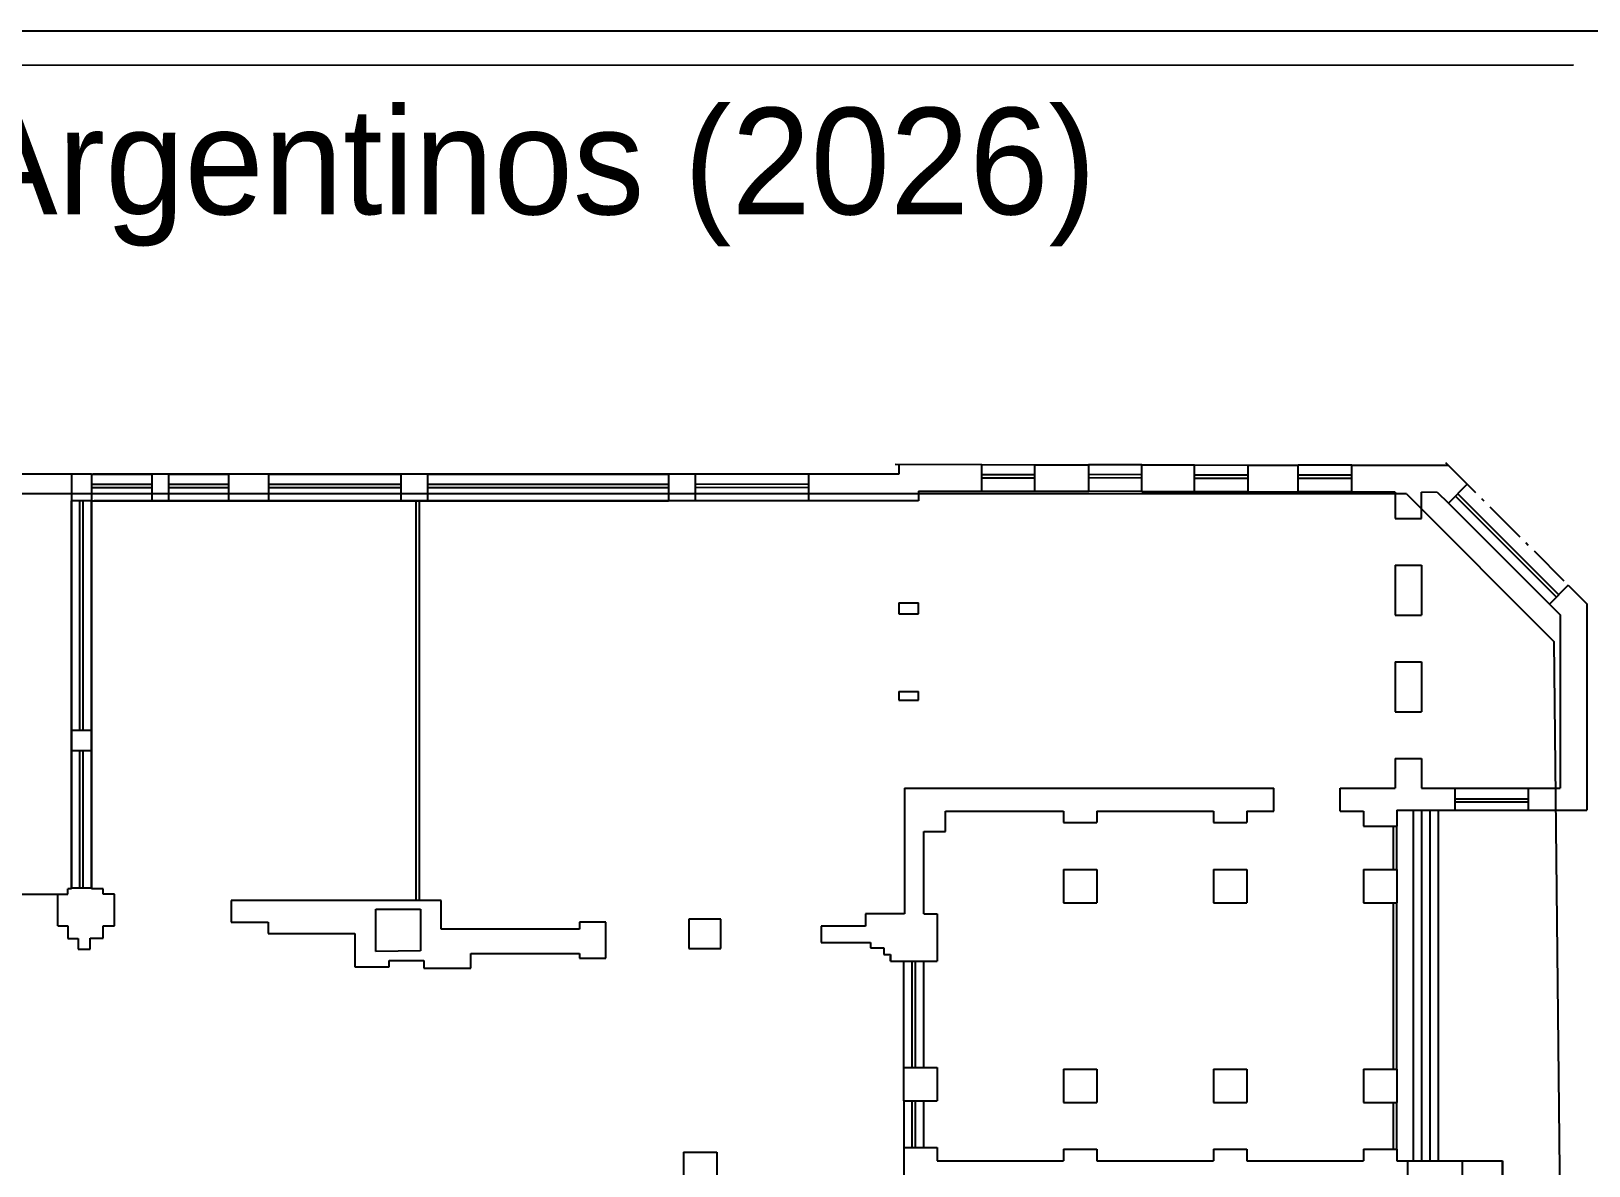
# Model space of a CAD drawing. Header units: metres. Extents: x -115 to 125, y -166 to 0.
# Drawn here: x -40.26 to 6.49, y -34.06 to 0 of the extents above; entities that cross this region are included whole.
import ezdxf

# ---------------------------------------------------------------- set-up
doc = ezdxf.new("R2010")
doc.units = ezdxf.units.M
doc.linetypes.add('DASHDOT2', pattern=[1.778, 1.27, -0.254, 0, -0.254])
for name, color, linetype in [('ADIF', 150, 'CONTINUOUS'), ('CALLES', 2, 'CONTINUOUS'), ('CARPINTERIA', 2, 'CONTINUOUS'), ('EDIFICIOS', 4, 'CONTINUOUS'), ('ESCALERA', 4, 'CONTINUOUS'), ('LIMITE', 2, 'DASHDOT2'), ('LINE_02', 2, 'CONTINUOUS'), ('MARCO', 9, 'Continuous'), ('MUROS-NUEVOS', 3, 'CONTINUOUS'), ('MUROS1', 12, 'CONTINUOUS'), ('ROTULOS', 250, 'Continuous')]:
    doc.layers.add(name, color=color, linetype=linetype)

msp = doc.modelspace()

# ---------------------------------------------------------------- linework, layer by layer
at = {"layer": 'ADIF', "color": 8}
for p, q in [((1.014, -13.894), (-63.743, -13.894)), ((1.014, -13.894), (5.445, -18.326)), ((5.445, -18.326), (6.482, -115.976))]:
    msp.add_line(p, q, dxfattribs=at)
at = {"layer": 'CALLES', "color": 8}
msp.add_line((-99.508, -1.033), (6.026, -1.008), dxfattribs=at)
at = {"layer": 'CARPINTERIA', "color": 8}
for p, q in [((0.626, -25.164), (0.626, -23.864)), ((0.726, -25.164), (0.726, -23.864)), ((0.626, -31.164), (0.626, -26.164)), ((0.726, -31.164), (0.726, -26.164)), ((0.626, -33.564), (0.626, -32.164)), ((0.726, -33.564), (0.726, -32.164))]:
    msp.add_line(p, q, dxfattribs=at)
at = {"layer": 'EDIFICIOS', "color": 8}
for p, q in [((-14.324, -13.003), (-11.724, -13.008)), ((-14.22, -13.003), (-14.221, -13.3)), ((-11.726, -13.808), (-11.724, -13.008)), ((-10.136, -13.814), (-10.134, -13.014)), ((-10.134, -13.014), (-8.514, -13.014)), ((-8.516, -13.814), (-8.514, -13.014)), ((-6.926, -13.817), (-6.924, -13.017)), ((-6.924, -13.017), (-5.344, -13.021)), ((-5.346, -13.821), (-5.344, -13.021)), ((-3.736, -13.824), (-3.734, -13.024)), ((-3.734, -13.024), (-2.234, -13.026)), ((-2.236, -13.826), (-2.234, -13.026)), ((-0.626, -13.83), (-0.624, -13.033)), ((-0.624, -13.033), (1.203, -13.033)), ((1.203, -13.033), (2.274, -13.033)), ((2.274, -13.033), (2.838, -13.598)), ((-39.05, -13.3), (-39.05, -14.1)), ((-38.45, -13.3), (-39.05, -13.3)), ((-38.45, -13.3), (-38.45, -14.1)), ((-36.62, -14.1), (-36.62, -13.3)), ((-36.12, -13.3), (-36.62, -13.3)), ((-36.12, -14.1), (-36.12, -13.3)), ((-34.32, -14.1), (-34.32, -13.3)), ((-33.12, -13.3), (-34.32, -13.3)), ((-33.12, -14.1), (-33.12, -13.3)), ((-28.36, -13.3), (-29.16, -13.3)), ((-29.16, -13.3), (-29.16, -14.099)), ((-28.36, -13.3), (-28.36, -14.099)), ((-21.125, -13.3), (-21.126, -14.1)), ((-20.325, -13.3), (-21.125, -13.3)), ((-20.325, -13.3), (-20.326, -14.1)), ((-16.925, -13.3), (-16.926, -14.1)), ((-14.221, -13.3), (-16.925, -13.3)), ((-39.05, -14.023), (-39.05, -25.743)), ((-13.626, -13.805), (-11.726, -13.808)), ((-13.626, -13.805), (-13.626, -14.1)), ((-10.136, -13.814), (-8.516, -13.814)), ((-6.926, -13.817), (-5.346, -13.821)), ((-3.736, -13.824), (-2.236, -13.826)), ((-0.626, -13.83), (0.674, -13.832)), ((0.674, -13.835), (0.674, -14.635)), ((1.474, -13.834), (1.943, -13.835)), ((1.474, -14.635), (1.474, -13.835)), ((1.943, -13.835), (2.28, -14.172)), ((2.838, -13.598), (2.28, -14.172)), ((-38.45, -14.1), (-39.05, -14.1)), ((-38.45, -14.046), (-38.45, -25.743)), ((-36.62, -14.1), (-36.12, -14.1)), ((-34.32, -14.1), (-33.12, -14.1)), ((-29.16, -14.099), (-28.36, -14.099)), ((-20.326, -14.1), (-21.126, -14.1)), ((-13.626, -14.1), (-16.926, -14.1)), ((0.674, -14.635), (1.474, -14.635)), ((0.674, -16.035), (1.474, -16.035)), ((0.674, -16.035), (0.674, -17.535)), ((1.474, -16.035), (1.474, -17.535)), ((5.874, -16.631), (5.315, -17.206)), ((5.874, -16.631), (6.433, -17.192)), ((-14.221, -17.164), (-13.626, -17.164)), ((-14.221, -17.164), (-14.221, -17.488)), ((-13.626, -17.488), (-13.626, -17.164)), ((5.315, -17.206), (5.633, -17.524)), ((6.433, -17.192), (6.433, -23.384)), ((-14.221, -17.488), (-13.626, -17.488)), ((0.674, -17.535), (1.474, -17.535)), ((5.633, -17.524), (5.633, -22.729)), ((0.674, -18.935), (1.474, -18.935)), ((0.674, -18.935), (0.674, -20.435)), ((1.474, -18.935), (1.474, -20.435)), ((-14.221, -19.821), (-14.221, -20.083)), ((-14.221, -19.821), (-13.626, -19.821)), ((-14.221, -20.083), (-13.626, -20.083)), ((-13.626, -20.083), (-13.626, -19.821)), ((0.674, -20.435), (1.474, -20.435)), ((-39.05, -21.593), (-39.05, -20.993)), ((0.674, -21.835), (1.474, -21.835)), ((0.674, -21.835), (0.674, -22.729)), ((1.474, -21.835), (1.474, -22.729)), ((-14.046, -22.729), (-14.046, -26.495)), ((-14.046, -22.729), (-2.967, -22.729)), ((-2.967, -23.416), (-2.967, -22.729)), ((-0.967, -22.729), (0.674, -22.729)), ((-0.967, -23.416), (-0.967, -22.729)), ((1.474, -22.729), (2.474, -22.729)), ((2.474, -22.729), (2.474, -23.384)), ((4.674, -22.729), (5.633, -22.729)), ((4.674, -22.729), (4.674, -23.384)), ((-12.821, -24.022), (-12.821, -23.416)), ((-12.821, -23.416), (-9.274, -23.416)), ((-9.274, -23.416), (-9.274, -23.759)), ((-9.274, -23.759), (-8.274, -23.759)), ((-8.274, -23.416), (-4.774, -23.416)), ((-8.274, -23.416), (-8.274, -23.759)), ((-4.774, -23.416), (-4.774, -23.759)), ((-4.774, -23.759), (-3.774, -23.759)), ((-3.774, -23.416), (-2.967, -23.416)), ((-3.774, -23.416), (-3.774, -23.759)), ((-0.967, -23.416), (-0.274, -23.416)), ((-0.274, -23.416), (-0.274, -23.864)), ((0.726, -23.384), (2.474, -23.384)), ((0.726, -23.384), (0.726, -23.864)), ((4.674, -23.384), (6.433, -23.384)), ((-13.463, -24.022), (-12.821, -24.022)), ((-13.463, -26.495), (-13.463, -24.022)), ((-0.274, -23.864), (0.726, -23.864)), ((-9.274, -25.164), (-8.274, -25.164)), ((-9.274, -25.164), (-9.274, -26.164)), ((-8.274, -25.164), (-8.274, -26.164)), ((-4.774, -25.164), (-3.774, -25.164)), ((-4.774, -25.164), (-4.774, -26.164)), ((-3.774, -25.164), (-3.774, -26.164)), ((-0.274, -25.164), (-0.274, -26.164)), ((-0.274, -25.164), (0.726, -25.164)), ((-39.457, -26.856), (-39.457, -25.91)), ((-39.457, -25.91), (-39.157, -25.91)), ((-39.05, -25.743), (-39.157, -25.743)), ((-39.157, -25.91), (-39.157, -25.743)), ((-39.05, -25.713), (-38.45, -25.713)), ((-38.1, -25.743), (-38.45, -25.743)), ((-38.1, -25.91), (-38.1, -25.743)), ((-37.75, -25.91), (-38.1, -25.91)), ((-38.099, -25.816), (-38.099, -25.816)), ((-38.099, -25.816), (-38.099, -25.816)), ((-37.75, -26.859), (-37.75, -25.91)), ((-34.25, -26.098), (-34.25, -26.751)), ((-27.951, -26.098), (-34.25, -26.098)), ((-27.951, -26.961), (-27.951, -26.098)), ((-9.274, -26.164), (-8.274, -26.164)), ((-4.774, -26.164), (-3.774, -26.164)), ((-0.274, -26.164), (0.726, -26.164)), ((-29.917, -26.355), (-28.57, -26.355)), ((-29.917, -27.626), (-29.917, -26.355)), ((-28.57, -26.355), (-28.57, -27.604)), ((-15.221, -26.495), (-15.221, -26.872)), ((-14.046, -26.495), (-15.221, -26.495)), ((-13.463, -26.495), (-13.063, -26.495)), ((-13.063, -26.495), (-13.063, -27.923)), ((-39.457, -26.856), (-39.159, -26.856)), ((-39.159, -26.856), (-39.159, -27.236)), ((-38.099, -27.226), (-38.099, -26.859)), ((-38.099, -26.859), (-37.75, -26.859)), ((-34.25, -26.751), (-33.143, -26.751)), ((-33.143, -26.751), (-33.143, -27.085)), ((-33.143, -27.085), (-30.547, -27.085)), ((-30.547, -27.085), (-30.547, -28.087)), ((-23.801, -26.961), (-27.951, -26.961)), ((-23.801, -26.749), (-23.801, -26.961)), ((-23.01, -26.749), (-23.801, -26.749)), ((-23.01, -27.828), (-23.01, -26.749)), ((-20.514, -26.662), (-20.514, -27.538)), ((-19.557, -26.662), (-20.514, -26.662)), ((-19.557, -27.538), (-19.557, -26.662)), ((-15.221, -26.872), (-16.543, -26.869)), ((-16.543, -26.869), (-16.543, -27.356)), ((-39.159, -27.236), (-38.85, -27.236)), ((-38.85, -27.236), (-38.85, -27.557)), ((-38.85, -27.557), (-38.481, -27.557)), ((-38.481, -27.557), (-38.481, -27.226)), ((-38.481, -27.226), (-38.099, -27.226)), ((-20.514, -27.538), (-19.557, -27.538)), ((-16.543, -27.356), (-15.063, -27.356)), ((-15.063, -27.356), (-15.063, -27.523)), ((-15.063, -27.523), (-14.663, -27.523)), ((-14.663, -27.523), (-14.663, -27.723)), ((-28.57, -27.604), (-29.917, -27.626)), ((-29.512, -27.899), (-28.476, -27.899)), ((-29.512, -28.087), (-29.512, -27.899)), ((-28.476, -27.899), (-28.476, -28.126)), ((-27.059, -28.126), (-27.059, -27.691)), ((-27.059, -27.691), (-23.796, -27.691)), ((-23.796, -27.691), (-23.796, -27.828)), ((-23.796, -27.691), (-23.796, -27.691)), ((-23.796, -27.828), (-23.01, -27.828)), ((-14.663, -27.723), (-14.463, -27.723)), ((-14.463, -27.723), (-14.463, -27.923)), ((-14.463, -27.923), (-14.463, -27.773)), ((-14.463, -27.923), (-13.063, -27.923)), ((-14.463, -27.923), (-13.063, -27.923)), ((-30.547, -28.087), (-29.512, -28.087)), ((-29.512, -28.087), (-29.512, -28.087)), ((-29.512, -28.087), (-29.512, -28.087)), ((-28.476, -28.126), (-27.381, -28.126)), ((-27.381, -28.126), (-27.059, -28.126)), ((-14.063, -32.113), (-14.063, -31.113)), ((-14.063, -31.113), (-13.063, -31.113)), ((-13.063, -31.113), (-13.063, -32.113)), ((-9.274, -31.164), (-8.274, -31.164)), ((-9.274, -31.164), (-8.274, -31.164)), ((-9.274, -31.164), (-9.274, -32.164)), ((-8.274, -31.164), (-8.274, -32.164)), ((-4.774, -31.164), (-3.774, -31.164)), ((-4.774, -31.164), (-4.774, -32.164)), ((-3.774, -31.164), (-3.774, -32.164)), ((-0.274, -31.164), (-0.274, -32.164)), ((-0.274, -31.164), (0.726, -31.164)), ((-14.063, -32.113), (-13.063, -32.113)), ((-9.274, -32.164), (-8.274, -32.164)), ((-4.774, -32.164), (-3.774, -32.164)), ((-0.274, -32.164), (0.726, -32.164)), ((-20.677, -33.655), (-19.677, -33.655)), ((-20.677, -33.655), (-20.677, -34.655)), ((-19.677, -33.655), (-19.677, -34.655)), ((-14.063, -33.513), (-13.063, -33.513)), ((-14.063, -33.513), (-14.063, -34.813)), ((-13.063, -33.513), (-13.063, -33.913)), ((-9.274, -33.564), (-8.274, -33.564)), ((-9.274, -33.564), (-9.274, -33.913)), ((-8.274, -33.564), (-8.274, -33.913)), ((-4.774, -33.564), (-3.774, -33.564)), ((-4.774, -33.564), (-4.774, -33.913)), ((-3.774, -33.564), (-3.774, -33.913)), ((-0.274, -33.564), (0.726, -33.564)), ((-0.274, -33.564), (-0.274, -33.913)), ((0.726, -33.564), (0.726, -33.913)), ((-13.063, -33.913), (-9.274, -33.913)), ((-8.274, -33.913), (-4.774, -33.913)), ((-3.774, -33.913), (-0.274, -33.913)), ((0.726, -33.913), (1.047, -33.913)), ((1.047, -33.913), (1.047, -34.613)), ((1.681, -33.913), (3.897, -33.913)), ((2.697, -33.913), (3.897, -33.913)), ((2.697, -34.613), (2.697, -33.913)), ((3.897, -33.913), (3.897, -37.765)), ((3.897, -35.113), (3.897, -33.913))]:
    msp.add_line(p, q, dxfattribs=at)
msp.add_lwpolyline([(-39.05, -21.593), (-38.45, -21.593), (-38.45, -20.993), (-39.05, -20.993)], dxfattribs=at)
at = {"layer": 'ESCALERA', "color": 8}
for p, q in [((-39.05, -13.3), (-48.687, -13.3)), ((1.226, -33.913), (1.226, -23.384)), ((1.476, -33.913), (1.476, -23.384)), ((1.726, -33.913), (1.726, -23.384)), ((1.976, -33.913), (1.976, -23.384)), ((-41.469, -25.91), (-39.457, -25.91))]:
    msp.add_line(p, q, dxfattribs=at)
at = {"layer": 'LIMITE', "color": 8}
msp.add_line((2.19, -12.95), (6.433, -17.192), dxfattribs=at)
at = {"layer": 'LINE_02', "color": 8}
for p, q in [((-11.724, -13.008), (-10.134, -13.014)), ((-6.924, -13.017), (-8.524, -13.014)), ((-5.344, -13.021), (-3.734, -13.024)), ((-0.624, -13.03), (-2.234, -13.026)), ((-38.45, -13.3), (-36.62, -13.3)), ((-21.125, -13.3), (-38.403, -13.3)), ((-36.12, -13.3), (-34.32, -13.3)), ((-33.12, -13.3), (-29.16, -13.3)), ((-28.36, -13.3), (-21.125, -13.3)), ((-16.925, -13.3), (-20.325, -13.3)), ((-11.725, -13.308), (-10.135, -13.311)), ((-11.725, -13.408), (-10.135, -13.411)), ((-6.925, -13.317), (-8.515, -13.314)), ((-6.925, -13.417), (-8.515, -13.414)), ((-5.345, -13.321), (-3.735, -13.324)), ((-5.345, -13.421), (-3.735, -13.424)), ((-0.625, -13.33), (-2.235, -13.326)), ((-0.625, -13.43), (-2.235, -13.426)), ((-38.45, -13.6), (-36.62, -13.6)), ((-38.45, -13.7), (-36.62, -13.7)), ((-36.12, -13.6), (-34.32, -13.6)), ((-36.12, -13.7), (-34.32, -13.7)), ((-33.12, -13.6), (-29.16, -13.6)), ((-33.12, -13.7), (-29.16, -13.7)), ((-28.36, -13.6), (-21.125, -13.6)), ((-28.36, -13.7), (-21.125, -13.7)), ((-20.325, -13.589), (-16.925, -13.595)), ((-20.325, -13.689), (-16.925, -13.695)), ((-11.726, -13.808), (-10.136, -13.811)), ((-6.926, -13.817), (-8.526, -13.814)), ((-5.346, -13.821), (-3.736, -13.824)), ((-0.626, -13.83), (-2.236, -13.826)), ((5.524, -16.989), (2.488, -13.956)), ((5.594, -16.918), (2.559, -13.885)), ((-39.05, -20.993), (-39.05, -14.1)), ((-38.8, -20.993), (-38.8, -14.1)), ((-38.7, -20.993), (-38.7, -14.1)), ((-38.45, -14.1), (-36.62, -14.1)), ((-38.45, -20.993), (-38.45, -14.1)), ((-21.126, -14.1), (-38.369, -14.1)), ((-36.12, -14.1), (-34.32, -14.1)), ((-33.12, -14.1), (-29.16, -14.1)), ((-28.36, -14.1), (-21.126, -14.1)), ((-16.926, -14.1), (-20.326, -14.1)), ((2.28, -14.172), (5.315, -17.206)), ((-39.05, -25.713), (-39.05, -21.593)), ((-38.8, -25.713), (-38.8, -21.593)), ((-38.7, -25.713), (-38.7, -21.593)), ((-38.45, -25.713), (-38.45, -21.593)), ((2.474, -22.729), (4.674, -22.729)), ((4.674, -23.057), (2.474, -23.057)), ((4.674, -23.147), (2.474, -23.147)), ((2.474, -23.384), (4.674, -23.384)), ((-14.063, -31.113), (-14.063, -27.923)), ((-13.813, -31.113), (-13.813, -27.923)), ((-13.713, -31.113), (-13.713, -27.923)), ((-13.463, -31.113), (-13.463, -27.923)), ((-14.063, -32.113), (-14.063, -33.513)), ((-13.813, -33.513), (-13.813, -32.113)), ((-13.713, -33.513), (-13.713, -32.113)), ((-13.463, -33.513), (-13.463, -32.113)), ((1.047, -33.913), (2.697, -33.913))]:
    msp.add_line(p, q, dxfattribs=at)
at = {"layer": 'MARCO'}
msp.add_lwpolyline([(-115, -166), (125, -166), (125, 0), (-115, 0)], close=True, dxfattribs=at)
at = {"layer": 'MUROS-NUEVOS', "color": 8}
for p, q in [((-28.71, -14.099), (-28.71, -26.098)), ((-28.61, -14.099), (-28.61, -26.098))]:
    msp.add_line(p, q, dxfattribs=at)
at = {"layer": 'MUROS1', "color": 8}
for p, q in [((0.726, -25.164), (0.726, -26.164)), ((0.726, -31.164), (0.726, -32.164))]:
    msp.add_line(p, q, dxfattribs=at)

# ---------------------------------------------------------------- texts
at = {"layer": 'ROTULOS'}
msp.add_text('HALL DEL ROCA - plano de Trenes Argentinos (2026)', height=3.2, dxfattribs=at).set_placement((-112, -5.5))

doc.saveas('drawing.dxf')
